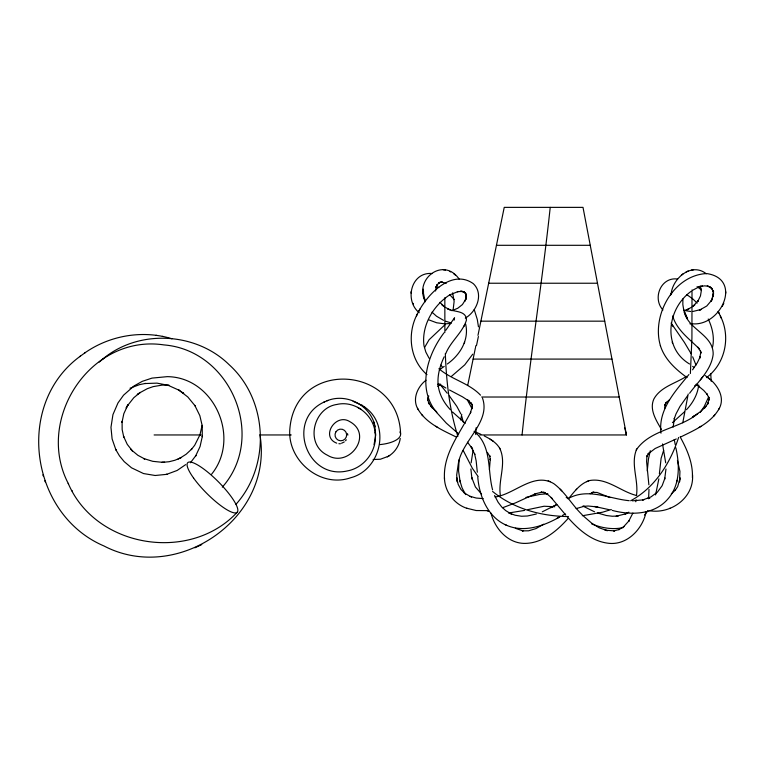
<?xml version="1.0" encoding="UTF-8"?>
<svg xmlns="http://www.w3.org/2000/svg" width="764" height="764" viewBox="0 0 764 764"><rect width="100%" height="100%" fill="white"/><g stroke="black" fill="none" stroke-linecap="round" stroke-linejoin="round"><path stroke-width="1.15" d="M648.999 489.361L648.588 498.768M660.468 345.891C651.262 315.58 673.456 275.183 706.643 273.55C742.875 278.784 721.226 326.371 692.499 323.802M459.135 279.07C443.235 256.207 413.553 279.462 425.395 301.761M665.969 469.01L664.642 479.448M423.227 291.619L423.304 289.164M435.566 291.008L436.273 286.51L435.957 287.436L437.419 284.342L436.912 285.144L439.577 282.479L438.698 283.024L440.79 282.069L439.042 282.67L442.528 282.069M476.115 427.764L475.743 434.563M692.404 477.691C693.101 463.146 687.017 449.327 680.122 436.865M692.518 474.788C694.295 497.622 670.964 514.315 649.543 510.715M636.46 495.588C638.838 480.069 630.204 463.738 636.794 448.888M432.405 273.541C411.07 271.354 404.06 300.663 419.245 312.734M673.132 427.124L674.421 418.214L674.249 418.806L676.016 413.878L680.027 406.343L687.485 395.905M411.042 293.118L411.147 291.647M423.313 293.863L423.562 291.676M713.614 291.619L712.077 300.118M690.379 373.52L691.926 338.08L692.003 289.967M647.251 470.968L648.474 458.944L650.307 450.703M682.882 298.896L682.844 304.655L683.704 309.726L687.552 319.027L684.172 311.731C688.125 329.676 713.729 334.871 713.156 354.41C711.294 370.024 698.468 381.226 689.606 393.24M659.38 473.842L661.108 458.362L663.649 450.321M550.223 207.369C542.115 283.377 529.92 358.899 522.06 434.955M459.03 459.89L458.562 470.968L460.186 482.094M471.149 462.803L473.097 450.235M698.678 384.97C697.704 394.635 692.595 403.211 686.473 409.714M658.864 478.866L655.579 494.919M489.409 469.793L490.268 458.973L490.297 459.842L489.667 455.602L489.915 456.586L487.365 452.403M478.398 336.494L476.497 345.538M635.791 501.767L636.068 499.732M670.811 293.892L670.658 294.99L671.795 292.793M688.211 393.995L682.768 422.826M202.097 425.376L199.891 435.127M400.25 438.479C399.238 445.613 394.978 452.259 388.79 455.993M612.184 510.39C630.73 515.356 653.688 514.917 667.402 499.56C680.218 485.646 679.788 465.142 675.854 447.819M460.625 419.942L461.762 414.403M467.759 385.171L475.38 348.031M475.542 347.238L475.867 345.662M477.968 335.386L504.23 207.369L583.008 207.369L626.451 434.955L479.84 434.955M671.117 294.102C672.559 278.22 691.601 261.957 706.299 273.798M453.138 309.726L454.122 301.408L452.67 292.841M712.392 347.639L712.841 345.796C714.378 336.657 712.182 327.269 708.228 319.008M676.541 482.561L677.105 480.25M664.995 477.997L662.13 485.723L657.365 492.197L650.871 496.972L642.648 499.981L644.09 499.618M374.054 444.6L375.716 434.974L374.656 425.357M447.303 363.998C459.928 355.145 469.382 339.865 465.639 324.022M645.866 513.179C641.693 530.321 625.897 546.203 607.103 543.089C590.668 540.673 577.737 528.803 567.232 516.75M677.62 279.032C660.956 276.644 652.112 298.237 662.932 309.964M464.665 342.1L464.216 343.37M424.536 347.572L429.062 339.779L445.164 324.576M678.613 437.466C670.343 463.06 654.901 487.709 630.663 500.754M708.505 397.204L704.303 406.343L700.235 412.417M200.12 434.477L194.705 445.25L191.258 449.604L191.802 449.003L186.13 454.246L180.142 458.066L174.975 460.234L169.13 461.723L161.758 462.392L164.594 462.315L163.553 462.344M632.879 513.093L628.657 521.325L629.049 520.761L623.434 526.959L624.083 526.444L618.744 529.7L619.566 529.366L613.683 530.97L614.552 530.875L605.031 530.168L607.418 530.674L599.215 527.829L591.546 523.053L583.753 516.33M235.99 504.307C270.838 465.381 268.078 399.858 229.133 364.705C195.956 332.073 138.695 328.94 102.863 358.994M416.466 316.029C424.545 297.015 450.941 267.61 473.346 283.692C484.051 293.901 476.707 311.636 465.305 318.111M417.516 313.641C406.868 333.266 409.599 359.739 426.981 374.618M428.747 395.857L427.764 400.011L429.425 404.452M444.18 356.798C440.131 365.373 437.342 374.847 438.087 384.416L438.049 384.015C438.832 394.014 444.018 403.01 450.368 409.714M707.999 403.382L708.438 402.571L707.416 404.452L709.154 398.989L709.068 400.03L708.591 396.936L709.002 397.929L706.834 393.832L707.416 394.635L703.787 390.499L696.185 384.197L699.509 386.746L696.634 384.559M718.59 409.647C726.593 396.898 716.049 382.439 705.124 375.544M137.921 394.09L137.272 394.577L140.213 392.438L133.805 397.71L127.368 405.846L127.836 405.044L123.825 413.687L121.992 422.377L122.097 421.365L122.154 429.635L123.797 437.18L123.462 436.148L127.244 444.342L132.449 450.989L130.558 448.965L131.322 449.776M722.276 306.335L723.794 303.308M418.701 311.378L419.961 309M636.202 449.996C650.154 429.473 679.291 428.891 697.809 413.668M445.689 353.761C450.588 341.393 462.535 332.722 466.451 320.116C466.422 310.098 453.892 312.352 447.78 308.771L448.592 309.133L445.202 307.243M719.316 408.32C711.303 423.027 694.715 430.046 680.447 437.094M127.836 405.044L126.165 407.957L126.623 407.155M472.735 354.171L464.732 364.867L451.505 376.318M463.719 326.629L464.703 325.044M707.846 403.659L704.504 408.043L706.07 406.295M211.657 474.129C241.004 437.829 214.111 377.063 167.259 376.652L152.017 378.104L142.314 381.332L134.006 385.963L123.548 395.189L117.981 402.943L112.948 414.604L110.971 427.343L112.107 438.937L115.966 450.006L115.65 449.385L119.461 455.869L124.207 461.637L131.542 467.826L143.517 473.556L155.168 475.494L167.096 474.31L166.332 474.473L177.133 470.462L185.662 464.627M444.037 332.798C427.057 355.031 416.848 388.857 436.769 412.617M445.823 330.258L454.551 317.767L454.131 320.145M692.556 369.824L697.303 362.795L700.34 356.492L699.614 358.373L700.808 352.252L700.874 353.216L700.473 350.953L700.741 351.879L697.914 347.181L699.681 349.272C689.691 339.111 676.866 330.363 672.654 315.962M647.987 510.629L644.463 515.031M345.576 440.761L346.283 439.806M700.397 379.823L702.756 376.728M688.918 374.532C675.242 391.321 657.976 409.657 660.994 433.188M222.305 487.165C267.028 436.636 230.738 350.284 163.983 344.917C90.381 333.839 34.561 419.837 68.521 483.975M569.247 497.756C574.967 490.889 580.841 482.934 589.904 480.489C607.027 477.624 620.855 491.72 636.737 495.549M190.437 462.755L195.976 455.439L195.632 455.993L200.063 446.539L202.384 436.101L202.279 436.731L202.221 425.739L199.834 415.626L194.782 405.359L195.135 405.885L187.791 396.955L178.509 389.86L183.742 393.393L183.226 393.04M713.595 416.332L714.741 415.053M568.12 518.441C557.137 530.76 543.032 542.832 525.699 543.395C508.299 543.958 495.034 528.927 490.985 513.179M576.161 489.686L576.667 489.141M705.076 407.403L700.177 411.825L692.365 417.173L694.514 415.845L694.046 416.132M684.286 411.997L672.415 422.645M237.222 512.214C189.854 563.173 95.529 547.874 68.197 483.345M426.016 380.214C417.287 386.832 411.872 399.677 418.252 409.647M706.48 377.617C725.322 363.74 730.957 336.714 720.376 316.029M103.064 358.832L99.225 362.098M693.263 306.087L694.829 304.779L692.614 306.651L698.191 300.72L697.742 301.465L700.454 295.945L701.276 291.008L700.244 285.812M80.421 356.11C14.382 403.975 30.063 514.564 103.999 545.983C177.067 584.202 273.283 518.536 260.113 435.957M681.345 275.183L683.073 273.798M691.114 291.351C667.278 308.494 661.872 347.496 689.539 363.998M438.737 385.667L437.868 386.336L440.656 384.197L438.737 385.667L440.207 384.559M669.369 399.868L665.75 403.086L664.604 405.483L664.881 404.528L664.823 408.224M84.737 352.968C109.672 335.396 142.763 329.723 171.986 338.777M444.209 366.376L439.472 369.852M671.298 493.869L675.519 489.972L675.042 490.574L677.697 486.601L680.113 477.853L679.502 481.998L679.95 471.407L677.42 460.396M79.704 356.645L85.444 352.443M543.681 524.219L535.984 528.583L528.592 530.799L522.289 530.875L523.159 530.97L515.347 528.268M692.633 290.272L698.057 287.388L702.469 286.032L698.697 287.035L704.341 285.851L708.285 286.213L707.283 285.898L711.962 288.544L711.255 287.808L713.309 291.514L713.022 290.616L713.528 293.863L713.452 292.898L713.156 296.365L713.519 294.245L711.093 301.226L711.504 300.433L706.776 306.001L699.375 310.203L701.381 309.382L692.938 311.464M139.564 392.906L147.309 388.675L153.153 386.622L162.102 385.113L168.93 385.094M344.287 441.936L341.546 443.254M694.629 385.896L696.491 384.741M699.155 427.429L701.056 426.255M691.64 307.243L686.53 309.878L689.061 308.771M373.118 459.508L380.367 459.24L388.064 456.414M387.291 456.872L389.669 455.459M628.877 512.147L625.153 514.105L626.977 513.265L626.423 513.513M686.54 376.308C675.615 383.452 660.535 386.813 653.879 399.009C649.066 409.475 656.276 420.515 661.376 429.358M324.891 401.702C285.383 418.939 306.307 480.384 347.362 470.92C364.638 467.807 377.636 450.082 375.124 432.663M590.161 493.716L592.959 492.379L597.056 492.455L610.035 497.584M556.784 504.536L542.268 511.823M562.447 515.452L565.207 513.943M556.526 504.679L550.92 507.697M505.042 524.572C522.815 533.358 543.51 526.262 559.601 516.999M556.727 518.536L559.783 516.903M178.136 459.049L180.982 457.665L180.142 458.066M194.868 547.798L201.753 544.579M567.9 498.758C587.573 487.403 608.889 498.777 629.211 500.697M130.033 388.207L139.525 384.645L145.475 383.423L144.931 383.538L156.992 383.136L168.175 385.323L179.015 390.203M688.183 270.991L686.177 271.888M676.293 438.947L655.178 448.497L647.996 453.969L648.693 453.186L646.917 456.557L646.592 461.475L648.875 484.796M327.002 400.813C346.598 392.515 371.428 405.77 375.086 426.866M323.793 402.16L328.071 400.365M625.706 513.847L616.176 516.206L618.171 516.015L612.384 516.244L606.454 515.538L597.543 512.997M669.493 508.471L670.152 508.213M586.571 481.664L588.691 480.852M576.123 508.623L584.298 506.245L583.543 506.379L588.051 506.007L597.773 506.99L594.602 506.465L608.918 509.626M687.371 309.516L684.028 310.623M502.712 507.697L515.69 502.798L535.774 493.573L534.953 493.878L541.972 492.15L540.941 492.264L544.904 492.599L542.908 492.255L547.616 494.318L546.881 493.831L550.729 497.106L565.78 515.051M611.305 509.493L602.634 512.195L582.273 515.767M536.347 514.019L527.399 516.006L521.525 516.254L515.098 515.232L509.865 513.265L511.689 514.105L511.135 513.847M451.868 310.7L457.76 308.255L462.43 304.549L465.839 299.096L465.018 301.073L466.298 296.833L466.174 297.874L465.572 293.195L466.317 295.076L464.378 292.154L465.047 292.793L463.547 291.762L460.176 291.285L462.392 291.437L457.369 291.676L458.333 291.485L449.557 294.914L450.244 294.522C433.436 305.18 421.241 325.531 424.001 345.796L425.854 352.108L429.11 358.268M495.062 496.982C514.554 494.394 533.845 471.646 553.766 483.631C565.217 492.073 572.074 505.099 582.283 514.86M645.37 511.966L647.681 511.402M525.938 497.402L539.776 494.404L547.817 493.706M527.924 509.626L544.073 506.236L554.788 506.761M524.658 510.39L508.518 513.026M643.087 499.866L632.363 500.85M623.185 527.599C612.623 529.91 601.545 527.962 591.642 523.913M693.578 269.74L691.41 270.103M450.779 323.487L445.001 323.831M340.457 443.741L338.891 443.731M488.463 510.648L476.173 510.533L466.689 508.213M496.447 245.301L590.247 245.301M488.673 283.234L597.486 283.234M480.89 321.166L604.725 321.166M473.107 359.09L611.974 359.09M481.645 397.022L619.212 397.022M154.108 434.955L201.075 434.955M259.579 434.955L291.237 434.955M689.902 323.821L691.84 323.831M162.799 462.363L152.79 461.332L143.718 458.553L144.73 458.973L137.892 455.306L131.695 450.177M483.192 498.615L476.192 498.042L469.994 496.304L464.216 492.895L464.808 493.343L460.816 489.313L458.171 484.366L456.729 477.853L457.349 481.998L456.671 475.074L458.228 464.302C461.179 441.267 491.071 422.263 482.504 398.139M568.426 516.54C541.428 516.34 513.675 508.786 492.579 491.433M444.342 323.802L436.683 322.78L428.824 319.849M690.694 311.511L683.589 310.308L684.219 310.509M461.351 291.37L462.392 291.437M647.796 498.099L649.782 498.376M445.431 270.103L443.263 269.74M441.449 281.887L446.157 283.53M156.047 335.32L156.706 335.434M162.398 336.38L163.028 336.485M451.257 322.971L445.574 321.224M436.234 286.51L438.784 287.388M487.327 510.877L489.161 511.402M336.723 443.168C320.097 436.827 335.797 412.684 349.75 421.604C373.787 434.754 349.033 468.523 327.489 455.248C304.645 444.352 313.059 407.88 336.828 404.462C354.907 400.183 373.72 414.804 375.191 433.045M353.073 401.31L362.184 405.397M548.151 480.852L550.271 481.664M470.939 496.676L471.598 496.934L469.994 496.304M467.348 508.471C454.198 504.336 444.61 491.481 444.438 477.691M449.48 309.516L450.311 309.878L447.78 308.771M475.361 431.899L480.852 434.324M443.512 320.326L436.492 316.201L431.994 312.151M594.573 511.823L582.903 506.093M449.604 271.411L450.664 271.888M456.394 437.094C442.127 430.046 425.538 423.027 417.526 408.32M566.219 497.488L568.034 498.329M506.704 525.346C487.862 517.429 479.286 496.352 477.786 477.166M484.204 435.91C490.297 438.985 496.724 442.662 500.048 448.888M449.538 390.012L462.468 396.812L469.507 401.387L467.769 400.059L472.047 404.691L472.066 408.196L472.353 406.133L470.433 412.894L470.786 412.035C460.043 433.36 442.767 453.826 444.505 479.123M510.419 513.513L505.625 510.533L501.747 507L498.147 502.311L494.566 495.502M687.285 294.914L686.597 294.522L692.738 298.858L697.188 303.107M445.909 388.036L438.498 383.595M361.296 409.514L357.638 407.346M435.786 426.255L437.686 427.429M364.371 406.868C391.187 424.965 381.035 469.822 350.762 477.729C320.154 488.54 286.634 459.938 289.909 428.289C296.069 358.306 398.741 365.517 400.594 434.038M361.84 405.168L364.724 407.097M490.125 439.147L493.42 441.382M687.027 377.578C675.691 369.404 664.584 359.309 660.344 345.538M692.633 366.376L694.209 367.551M438.899 368.687C451.409 379.574 469.058 383.022 480.508 395.169M697.074 286.615L700.741 289.441M453.768 273.798L455.497 275.183M436.664 411.825L430.772 406.295M707.12 377.101L709.957 379.431M443.578 306.087L442.012 304.779L444.228 306.651L439.921 302.315M465.228 423.332L452.555 411.997M458.658 433.933L446.329 423.141L436.607 412.417M481.597 494.107L475.418 486.983L471.732 477.538L472.2 479.448M474.072 431.288C492.092 445.832 487.27 469.994 492.599 489.848M450.158 295.133L454.293 299.65M551.732 498.128L551.226 497.584L552.267 498.711M560.174 489.141L561.807 490.889M421.518 414.394L422.683 415.702M432.338 408.043L428.403 402.571L428.843 403.382M467.501 442.241L472.62 449.003L470.987 446.462L474.816 454.465L474.587 453.778L476.153 460.845L477.319 472.219M440.666 385.151L447.236 393.24M449.356 395.895L456.815 406.343L460.826 413.878M478.149 476.555L472.438 468.418L463.156 450.378M671.117 323.038L684.401 342.425L691.153 353.761M440.952 365.049L442.537 367.398M672.139 325.044L673.122 326.629M465.648 494.614L462.105 487.938L459.737 480.25M467.348 399.887L472.076 408.788M499.56 447.971C507.076 462.936 497.87 479.792 500.382 495.588M718.351 311.779L721.445 318.464M718.141 311.378L719.325 313.641M71.864 490.431L72.198 491.071M424.192 298.122L425.233 300.195M413.047 303.308L413.467 304.148M692.661 356.798L696.004 365.058M474.243 309.649L477.299 319.495L478.465 326.868M347.496 433.627L347.868 435.108M672.626 343.37L672.177 342.1M424.612 298.963L423.39 292.898M42.87 474.883L43.214 475.915M44.828 480.785L45.181 481.836M461.8 416.342L463.232 422.129M457.894 436.349C449.375 409.628 446.367 381.513 445.317 353.589M373.577 421.566L374.016 423.113M624.675 427.84L625.076 429.425M625.267 430.208L626.451 434.955M465.391 292.545L466.346 298.925M471.846 477.997L470.882 469.01M675.214 444.591L674.259 439.51M662.522 443.951L665.692 462.803M710.73 373.73L711.208 381.303M725.8 293.118L725.695 291.647M444.877 332.435L444.839 297.693M399.897 431.966A24.754 9.875 -1.8 0 1 379.994 444.581M427.783 398.97L427.764 400.011L427.897 397.939L427.783 398.97M647.175 455.602L646.927 456.586L647.175 455.602M666.399 402.313L665.788 403.086L666.399 402.313M592.959 492.379L592.033 492.742L592.979 492.455M593.934 492.255L591.947 492.599L593.876 492.274M463.49 291.8L462.449 291.533L464.397 292.259L463.547 291.762M544.808 492.742L543.882 492.379L544.818 492.751M711.284 287.741L709.403 286.643L711.284 287.741M471.092 403.086L470.443 402.313L471.054 403.086M712.525 289.461L712.029 288.639L712.535 289.546M472.047 404.691L471.589 403.812L471.951 404.633M701.276 290.081L701.18 289.164L701.276 290.081M193.578 478.044A35.01 8.194 45.1 0 0 236.582 512.682A35.01 8.194 45.1 0 0 207.216 471.694A35.01 8.194 45.1 0 0 193.578 478.044M335.95 431.784A5.835 5.816 90 0 0 340.543 440.78A5.835 5.816 90 0 0 346.025 432.29A5.835 5.816 90 0 0 335.95 431.784"/></g></svg>
